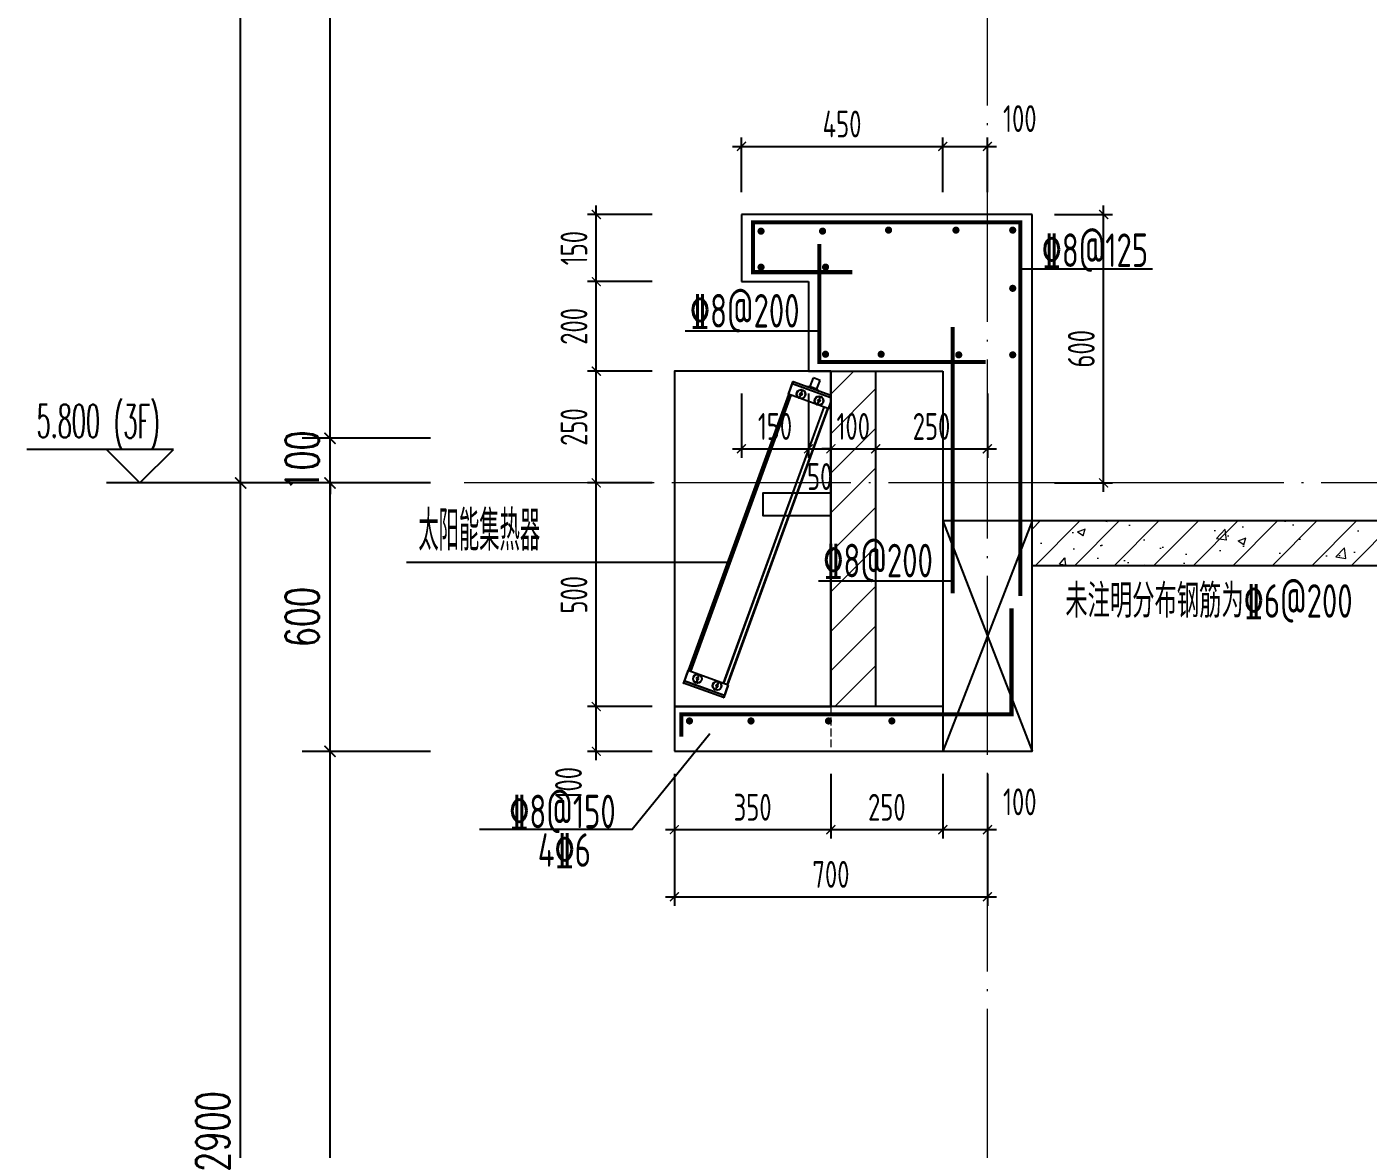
# Model space of a CAD drawing. Extents: x -812054 to 22247, y -644080 to 1003627.
# Drawn here: x -129118 to -126119, y -225357 to -222848 of the extents above; entities that cross this region are included whole.
import ezdxf
from ezdxf.xclip import XClip

# ---------------------------------------------------------------- set-up
doc = ezdxf.new("R2010")
doc.units = 0
doc.header["$LTSCALE"] = 1000
doc.header["$XCLIPFRAME"] = 2
doc.linetypes.add('DASH', pattern=[0.35, 0.25, -0.1])
doc.linetypes.add('DOTE', pattern=[2.42, 2, -0.2, 0.02, -0.2])
doc.layers.get('0').update_dxf_attribs({"linetype": 'CONTINUOUS'})
doc.layers.get('DEFPOINTS').update_dxf_attribs({"linetype": 'CONTINUOUS'})
for name, color, linetype in [('DIM', 2, 'CONTINUOUS'), ('DIM_ELEV', 3, 'CONTINUOUS'), ('DIM_IDEN', 67, 'CONTINUOUS'), ('PUB_DIM', 3, 'CONTINUOUS'), ('PUB_TEXT', 2, 'CONTINUOUS'), ('REIN', 6, 'CONTINUOUS'), ('S-大样-砼线', 7, 'CONTINUOUS'), ('S-引出线', 40, 'CONTINUOUS'), ('TEXT', 2, 'CONTINUOUS'), ('WALL', 5, 'CONTINUOUS'), ('实线层', 7, 'CONTINUOUS')]:
    doc.layers.add(name, color=color, linetype=linetype)
for name, color, linetype, lineweight in [('DOTE', 19, 'DOTE', 9), ('PUB_HATCH', 8, 'CONTINUOUS', 9), ('平面-看线', 45, 'CONTINUOUS', 15)]:
    doc.layers.add(name, color=color, linetype=linetype, lineweight=lineweight)
doc.styles.add('_TCH_DIM', font='SIMPLEX.shx', dxfattribs={"width": 0.7, "bigfont": 'GBCBIG.shx'})
doc.styles.add('_TCH_DIM_T3', font='SIMPLEX', dxfattribs={"width": 0.705882, "bigfont": 'GBCBIG'})
doc.styles.add('DIM_FONT_T3', font='SIMPLEX', dxfattribs={"width": 0.705882, "bigfont": 'GBCBIG'})
doc.styles.add('TSSD_DIMENSION', font='Tssdeng.shx', dxfattribs={"width": 0.7, "bigfont": 'tssdchn.shx'})
doc.styles.add('TSSD_REIN', font='tssdeng.shx', dxfattribs={"width": 0.7, "height": 300, "bigfont": 'tssdchn.shx'})
doc.dimstyles.new('_TCH_ARCH&&25', dxfattribs={"dimtxt": 74.375, "dimasz": 25, "dimexe": 62.5, "dimexo": 75, "dimgap": 25, "dimtad": 1, "dimdec": 0, "dimzin": 0, "dimdsep": 46, "dimtxsty": '_TCH_DIM_T3', "dimblk": 'ARCHTICK', "dimcen": 0.09, "dimclrt": 7, "dimazin": 0, "dimtfac": 1, "dimtdec": 0, "dimtix": 1, "dimtmove": 2, "dimatfit": 3, "dimldrblk": 'ARCHTICK', "dimfxl": 1, "dimtolj": 1, "dimtzin": 0, "dimarcsym": 0})
doc.dimstyles.new('TSSD_20_20', dxfattribs={"dimtxt": 60, "dimasz": 20, "dimexe": 20, "dimexo": 50, "dimgap": 20, "dimtad": 1, "dimdec": 0, "dimzin": 0, "dimdsep": 46, "dimtxsty": 'TSSD_DIMENSION', "dimblk": 'ARCHTICK', "dimblk1": 'ARCHTICK', "dimblk2": 'ARCHTICK', "dimcen": 0, "dimdle": 20, "dimclrt": 7, "dimadec": 0, "dimazin": 0, "dimtfac": 1, "dimtdec": 0, "dimtix": 1, "dimtmove": 2, "dimatfit": 3, "dimfxl": 1, "dimtolj": 1, "dimtzin": 0, "dimarcsym": 0})

# ---------------------------------------------------------------- blocks, each defined once
blk = doc.blocks.new('A$C01192DFB')
at = {"layer": '实线层', "color": 5}
for p, q in [((-245.2, 221), (-235.1, 248.7)), ((-244.8, 220.8), (-234.5, 249)), ((-146.5, 211.5), (-236.8, 244.3)), ((-146.9, 212), (-236.2, 244.4)), ((-235.1, 248.7), (-234.7, 248.5)), ((-145.3, 216.4), (-234.6, 248.9)), ((-145.2, 216.5), (-234.5, 249)), ((-196.4, 238.3), (-189.3, 257.6)), ((-174.3, 252.1), (-189.3, 257.6)), ((-181.3, 232.8), (-174.3, 252.1)), ((-468.5, -396.9), (-243.8, 220.5)), ((-243.5, 220.4), (-468.2, -397)), ((-467.7, -397.2), (-243, 220.2)), ((-240, 219.1), (-464.7, -398.3)), ((-239.5, 218.9), (-464.2, -398.5)), ((-155, 188.2), (-245.2, 221)), ((-219.7, 220.8), (-218.7, 223.5)), ((-217.8, 218.6), (-219.7, 220.8)), ((-219.4, 214.4), (-214.3, 228.2)), ((-218.7, 223.5), (-215.9, 224)), ((-215, 219.1), (-217.8, 218.6)), ((-215.9, 224), (-214, 221.8)), ((-214, 221.8), (-215, 219.1)), ((-196.4, 238.3), (-203, 237.5)), ((-176.7, 228), (-203, 237.5)), ((-196.4, 238.3), (-181.3, 232.8)), ((-181.3, 232.8), (-176.7, 228)), ((-179, 199.7), (-174, 213.5)), ((-155.5, 188.3), (-145.2, 216.5)), ((-155, 188.2), (-144.9, 215.9)), ((-144.9, 215.9), (-145.4, 216)), ((-166, 192.2), (-390.7, -425.2)), ((-165.7, 192), (-390.4, -425.3)), ((-381.9, -428.4), (-157.2, 189)), ((-156.8, 188.8), (-381.5, -428.6)), ((-381.1, -428.7), (-156.4, 188.7)), ((-179.3, 206.1), (-178.4, 208.8)), ((-177.5, 203.9), (-179.3, 206.1)), ((-178.4, 208.8), (-175.5, 209.3)), ((-174.6, 204.4), (-177.5, 203.9)), ((-175.5, 209.3), (-173.7, 207.1)), ((-173.7, 207.1), (-174.6, 204.4)), ((-469.9, -396.4), (-480, -424.1)), ((-469.5, -396.6), (-479.7, -424.8)), ((-388.2, -452.5), (-478.4, -419.7)), ((-379.7, -429.2), (-469.9, -396.4)), ((-379.7, -429.2), (-468, -397.1)), ((-450.2, -412.7), (-451.2, -415.4)), ((-451.2, -415.4), (-449.4, -417.6)), ((-445.9, -408), (-450.9, -421.8)), ((-447.4, -412.2), (-450.2, -412.7)), ((-449.4, -417.6), (-446.5, -417.1)), ((-445.5, -414.4), (-447.4, -412.2)), ((-446.5, -417.1), (-445.5, -414.4)), ((-480, -424.1), (-479.6, -424.3)), ((-390.4, -457.1), (-479.7, -424.6)), ((-390.5, -457.2), (-479.7, -424.8)), ((-388.8, -452.7), (-478.1, -420.2)), ((-406.6, -428.6), (-407.6, -431.3)), ((-407.6, -431.3), (-405.7, -433.5)), ((-402.2, -423.9), (-407.2, -437.7)), ((-403.7, -428.1), (-406.6, -428.6)), ((-405.7, -433.5), (-402.9, -433)), ((-401.9, -430.3), (-403.7, -428.1)), ((-402.9, -433), (-401.9, -430.3)), ((-380.2, -429.1), (-390.5, -457.2)), ((-379.7, -429.2), (-389.8, -456.9)), ((-389.8, -456.9), (-390.3, -456.8))]:
    blk.add_line(p, q, dxfattribs=at)
for points in [[(-236.8, 244.3), (-236.7, 244.4), (-236.5, 244.5), (-236.4, 244.5), (-236.2, 244.4)], [(-146.5, 211.5), (-146.5, 211.6), (-146.6, 211.7), (-146.7, 211.9), (-146.9, 212)], [(-478.4, -419.7), (-478.4, -419.8), (-478.4, -420), (-478.2, -420.1), (-478.1, -420.2)], [(-388.2, -452.5), (-388.3, -452.6), (-388.4, -452.7), (-388.6, -452.7), (-388.8, -452.7)]]:
    blk.add_lwpolyline(points, dxfattribs=at)
blk.add_lwpolyline([(0, 0), (-302.4, 0), (-302.4, -49.7), (0, -49.7)], close=True, dxfattribs=at)
for centre, radius in [((-216.8, 221.3), 10), ((-216.8, 221.3), 9.5), ((-176.5, 206.6), 10), ((-176.5, 206.6), 9.5), ((-448.4, -414.9), 10), ((-448.4, -414.9), 9.5), ((-404.7, -430.8), 10), ((-404.7, -430.8), 9.5)]:
    blk.add_circle(centre, radius, dxfattribs=at)
for centre, start, end in [((-234.7, 248.5), 70, 160), ((-145.4, 216), 340, 70), ((-479.6, -424.3), 160, 250), ((-390.3, -456.8), 250, 340)]:
    blk.add_arc(centre, 0.5, start, end, dxfattribs=at)
blk = doc.blocks.new('_ArchTick')
at = {"color": 0, "linetype": 'ByBlock', "const_width": 0.15}
blk.add_lwpolyline([(-0.5, -0.5), (0.5, 0.5)], dxfattribs=at)
blk = doc.blocks.new('*D2950')
at = {"layer": 'DEFPOINTS', "color": 0, "transparency": 16777216}
for p in [(-127070.2, -223115.5), (-127520.2, -223267.9), (-127070.2, -223267.9)]:
    blk.add_point(p, dxfattribs=at)
at = {"layer": 'DIM', "color": 0, "lineweight": -2, "transparency": 16777216}
for p, q in [((-127540.2, -223115.5), (-127050.2, -223115.5)), ((-127520.2, -223217.9), (-127520.2, -223095.5)), ((-127070.2, -223217.9), (-127070.2, -223095.5))]:
    blk.add_line(p, q, dxfattribs=at)
at = {"layer": 'DIM', "color": 0, "lineweight": -2, "transparency": 16777216, "xscale": 20, "yscale": 20, "zscale": 20, "rotation": 180}
blk.add_blockref('_ArchTick', (-127520.2, -223115.5), dxfattribs=at)
at = {"layer": 'DIM', "color": 0, "lineweight": -2, "transparency": 16777216, "xscale": 20, "yscale": 20, "zscale": 20}
blk.add_blockref('_ArchTick', (-127070.2, -223115.5), dxfattribs=at)
at = {"layer": 'DIM', "color": 7, "transparency": 16777216, "insert": (-127295.2, -223065.5), "char_height": 60, "attachment_point": 5, "style": 'TSSD_DIMENSION'}
blk.add_mtext('\\A1;450', dxfattribs=at)
blk = doc.blocks.new('*D2951')
at = {"layer": 'DEFPOINTS', "color": 0, "transparency": 16777216}
for p in [(-126970.2, -223115.5), (-127070.2, -223267.9), (-126970.2, -223267.9)]:
    blk.add_point(p, dxfattribs=at)
at = {"layer": 'DIM', "color": 0, "lineweight": -2, "transparency": 16777216}
for p, q in [((-127090.2, -223115.5), (-126950.2, -223115.5)), ((-127070.2, -223217.9), (-127070.2, -223095.5)), ((-126970.2, -223217.9), (-126970.2, -223095.5))]:
    blk.add_line(p, q, dxfattribs=at)
at = {"layer": 'DIM', "color": 0, "lineweight": -2, "transparency": 16777216, "xscale": 20, "yscale": 20, "zscale": 20, "rotation": 180}
blk.add_blockref('_ArchTick', (-127070.2, -223115.5), dxfattribs=at)
at = {"layer": 'DIM', "color": 0, "lineweight": -2, "transparency": 16777216, "xscale": 20, "yscale": 20, "zscale": 20}
blk.add_blockref('_ArchTick', (-126970.2, -223115.5), dxfattribs=at)
at = {"layer": 'DIM', "color": 7, "transparency": 16777216, "insert": (-126897.7, -223053.4), "char_height": 60, "attachment_point": 5, "style": 'TSSD_DIMENSION'}
blk.add_mtext('\\A1;100', dxfattribs=at)
blk = doc.blocks.new('*D2952')
at = {"layer": 'DEFPOINTS', "color": 0, "transparency": 16777216}
for p in [(-127520.2, -223617.9), (-127370.2, -223617.9), (-127370.2, -223791.6)]:
    blk.add_point(p, dxfattribs=at)
at = {"layer": 'DIM', "color": 0, "lineweight": -2, "transparency": 16777216}
for p, q in [((-127520.2, -223667.9), (-127520.2, -223811.6)), ((-127370.2, -223667.9), (-127370.2, -223811.6)), ((-127540.2, -223791.6), (-127350.2, -223791.6))]:
    blk.add_line(p, q, dxfattribs=at)
at = {"layer": 'DIM', "color": 0, "lineweight": -2, "transparency": 16777216, "xscale": 20, "yscale": 20, "zscale": 20, "rotation": 180}
blk.add_blockref('_ArchTick', (-127520.2, -223791.6), dxfattribs=at)
at = {"layer": 'DIM', "color": 0, "lineweight": -2, "transparency": 16777216, "xscale": 20, "yscale": 20, "zscale": 20}
blk.add_blockref('_ArchTick', (-127370.2, -223791.6), dxfattribs=at)
at = {"layer": 'DIM', "color": 7, "transparency": 16777216, "insert": (-127445.2, -223741.6), "char_height": 60, "attachment_point": 5, "style": 'TSSD_DIMENSION'}
blk.add_mtext('\\A1;150', dxfattribs=at)
blk = doc.blocks.new('*D2953')
at = {"layer": 'DEFPOINTS', "color": 0, "transparency": 16777216}
for p in [(-127370.2, -223617.9), (-127320.2, -223617.9), (-127320.2, -223791.6)]:
    blk.add_point(p, dxfattribs=at)
at = {"layer": 'DIM', "color": 0, "lineweight": -2, "transparency": 16777216}
for p, q in [((-127370.2, -223667.9), (-127370.2, -223811.6)), ((-127320.2, -223667.9), (-127320.2, -223811.6)), ((-127390.2, -223791.6), (-127300.2, -223791.6))]:
    blk.add_line(p, q, dxfattribs=at)
at = {"layer": 'DIM', "color": 0, "lineweight": -2, "transparency": 16777216, "xscale": 20, "yscale": 20, "zscale": 20, "rotation": 180}
blk.add_blockref('_ArchTick', (-127370.2, -223791.6), dxfattribs=at)
at = {"layer": 'DIM', "color": 0, "lineweight": -2, "transparency": 16777216, "xscale": 20, "yscale": 20, "zscale": 20}
blk.add_blockref('_ArchTick', (-127320.2, -223791.6), dxfattribs=at)
at = {"layer": 'DIM', "color": 7, "transparency": 16777216, "insert": (-127345.2, -223853.6), "char_height": 60, "attachment_point": 5, "style": 'TSSD_DIMENSION'}
blk.add_mtext('\\A1;50', dxfattribs=at)
blk = doc.blocks.new('*D2954')
at = {"layer": 'DEFPOINTS', "color": 0, "transparency": 16777216}
for p in [(-127320.2, -223617.9), (-127220.2, -223617.9), (-127220.2, -223791.6)]:
    blk.add_point(p, dxfattribs=at)
at = {"layer": 'DIM', "color": 0, "lineweight": -2, "transparency": 16777216}
for p, q in [((-127320.2, -223667.9), (-127320.2, -223811.6)), ((-127220.2, -223667.9), (-127220.2, -223811.6)), ((-127320.2, -223791.6), (-127340.2, -223791.6)), ((-127320.2, -223791.6), (-127220.2, -223791.6)), ((-127220.2, -223791.6), (-127200.2, -223791.6))]:
    blk.add_line(p, q, dxfattribs=at)
at = {"layer": 'DIM', "color": 0, "lineweight": -2, "transparency": 16777216, "xscale": 20, "yscale": 20, "zscale": 20}
blk.add_blockref('_ArchTick', (-127320.2, -223791.6), dxfattribs=at)
at = {"layer": 'DIM', "color": 0, "lineweight": -2, "transparency": 16777216, "xscale": 20, "yscale": 20, "zscale": 20, "rotation": 180}
blk.add_blockref('_ArchTick', (-127220.2, -223791.6), dxfattribs=at)
at = {"layer": 'DIM', "color": 7, "transparency": 16777216, "insert": (-127270.2, -223741.6), "char_height": 60, "attachment_point": 5, "style": 'TSSD_DIMENSION'}
blk.add_mtext('\\A1;100', dxfattribs=at)
blk = doc.blocks.new('*D2955')
at = {"layer": 'DEFPOINTS', "color": 0, "transparency": 16777216}
for p in [(-127220.2, -223617.9), (-126970.2, -223617.9), (-126970.2, -223791.6)]:
    blk.add_point(p, dxfattribs=at)
at = {"layer": 'DIM', "color": 0, "lineweight": -2, "transparency": 16777216}
for p, q in [((-127220.2, -223667.9), (-127220.2, -223811.6)), ((-126970.2, -223667.9), (-126970.2, -223811.6)), ((-127240.2, -223791.6), (-126950.2, -223791.6))]:
    blk.add_line(p, q, dxfattribs=at)
at = {"layer": 'DIM', "color": 0, "lineweight": -2, "transparency": 16777216, "xscale": 20, "yscale": 20, "zscale": 20, "rotation": 180}
blk.add_blockref('_ArchTick', (-127220.2, -223791.6), dxfattribs=at)
at = {"layer": 'DIM', "color": 0, "lineweight": -2, "transparency": 16777216, "xscale": 20, "yscale": 20, "zscale": 20}
blk.add_blockref('_ArchTick', (-126970.2, -223791.6), dxfattribs=at)
at = {"layer": 'DIM', "color": 7, "transparency": 16777216, "insert": (-127095.2, -223741.6), "char_height": 60, "attachment_point": 5, "style": 'TSSD_DIMENSION'}
blk.add_mtext('\\A1;250', dxfattribs=at)
blk = doc.blocks.new('*D2968')
at = {"layer": 'DEFPOINTS', "color": 0, "transparency": 16777216}
for p in [(-127670.2, -224467.9), (-126970.1, -224467.9), (-126970.1, -224793)]:
    blk.add_point(p, dxfattribs=at)
at = {"layer": 'DIM', "color": 0, "lineweight": -2, "transparency": 16777216}
for p, q in [((-127670.2, -224517.9), (-127670.2, -224813)), ((-126970.1, -224517.9), (-126970.1, -224813)), ((-127690.2, -224793), (-126950.1, -224793))]:
    blk.add_line(p, q, dxfattribs=at)
at = {"layer": 'DIM', "color": 0, "lineweight": -2, "transparency": 16777216, "xscale": 20, "yscale": 20, "zscale": 20, "rotation": 180}
blk.add_blockref('_ArchTick', (-127670.2, -224793), dxfattribs=at)
at = {"layer": 'DIM', "color": 0, "lineweight": -2, "transparency": 16777216, "xscale": 20, "yscale": 20, "zscale": 20}
blk.add_blockref('_ArchTick', (-126970.1, -224793), dxfattribs=at)
at = {"layer": 'DIM', "color": 7, "transparency": 16777216, "insert": (-127320.1, -224743), "char_height": 60, "attachment_point": 5, "style": 'TSSD_DIMENSION'}
blk.add_mtext('\\A1;700', dxfattribs=at)
blk = doc.blocks.new('*D2969')
at = {"layer": 'DEFPOINTS', "color": 0, "transparency": 16777216}
for p in [(-127670.2, -224467.9), (-127320.2, -224467.9), (-127320.2, -224643)]:
    blk.add_point(p, dxfattribs=at)
at = {"layer": 'DIM', "color": 0, "lineweight": -2, "transparency": 16777216}
for p, q in [((-127670.2, -224517.9), (-127670.2, -224663)), ((-127320.2, -224517.9), (-127320.2, -224663)), ((-127690.2, -224643), (-127300.2, -224643))]:
    blk.add_line(p, q, dxfattribs=at)
at = {"layer": 'DIM', "color": 0, "lineweight": -2, "transparency": 16777216, "xscale": 20, "yscale": 20, "zscale": 20, "rotation": 180}
blk.add_blockref('_ArchTick', (-127670.2, -224643), dxfattribs=at)
at = {"layer": 'DIM', "color": 0, "lineweight": -2, "transparency": 16777216, "xscale": 20, "yscale": 20, "zscale": 20}
blk.add_blockref('_ArchTick', (-127320.2, -224643), dxfattribs=at)
at = {"layer": 'DIM', "color": 7, "transparency": 16777216, "insert": (-127495.2, -224593), "char_height": 60, "attachment_point": 5, "style": 'TSSD_DIMENSION'}
blk.add_mtext('\\A1;350', dxfattribs=at)
blk = doc.blocks.new('*D2970')
at = {"layer": 'DEFPOINTS', "color": 0, "transparency": 16777216}
for p in [(-127320.2, -224467.9), (-127070.1, -224467.9), (-127070.1, -224643)]:
    blk.add_point(p, dxfattribs=at)
at = {"layer": 'DIM', "color": 0, "lineweight": -2, "transparency": 16777216}
for p, q in [((-127320.2, -224517.9), (-127320.2, -224663)), ((-127070.1, -224517.9), (-127070.1, -224663)), ((-127340.2, -224643), (-127050.1, -224643))]:
    blk.add_line(p, q, dxfattribs=at)
at = {"layer": 'DIM', "color": 0, "lineweight": -2, "transparency": 16777216, "xscale": 20, "yscale": 20, "zscale": 20, "rotation": 180}
blk.add_blockref('_ArchTick', (-127320.2, -224643), dxfattribs=at)
at = {"layer": 'DIM', "color": 0, "lineweight": -2, "transparency": 16777216, "xscale": 20, "yscale": 20, "zscale": 20}
blk.add_blockref('_ArchTick', (-127070.1, -224643), dxfattribs=at)
at = {"layer": 'DIM', "color": 7, "transparency": 16777216, "insert": (-127195.1, -224593), "char_height": 60, "attachment_point": 5, "style": 'TSSD_DIMENSION'}
blk.add_mtext('\\A1;250', dxfattribs=at)
blk = doc.blocks.new('*D2971')
at = {"layer": 'DEFPOINTS', "color": 0, "transparency": 16777216}
for p in [(-127070.1, -224467.9), (-126970.1, -224467.9), (-126970.1, -224643)]:
    blk.add_point(p, dxfattribs=at)
at = {"layer": 'DIM', "color": 0, "lineweight": -2, "transparency": 16777216}
for p, q in [((-127070.1, -224517.9), (-127070.1, -224663)), ((-126970.1, -224517.9), (-126970.1, -224663)), ((-127090.1, -224643), (-126950.1, -224643))]:
    blk.add_line(p, q, dxfattribs=at)
at = {"layer": 'DIM', "color": 0, "lineweight": -2, "transparency": 16777216, "xscale": 20, "yscale": 20, "zscale": 20, "rotation": 180}
blk.add_blockref('_ArchTick', (-127070.1, -224643), dxfattribs=at)
at = {"layer": 'DIM', "color": 0, "lineweight": -2, "transparency": 16777216, "xscale": 20, "yscale": 20, "zscale": 20}
blk.add_blockref('_ArchTick', (-126970.1, -224643), dxfattribs=at)
at = {"layer": 'DIM', "color": 7, "transparency": 16777216, "insert": (-126897.7, -224580.8), "char_height": 60, "attachment_point": 5, "style": 'TSSD_DIMENSION'}
blk.add_mtext('\\A1;100', dxfattribs=at)
blk = doc.blocks.new('*D2974')
at = {"layer": 'DEFPOINTS', "color": 0, "transparency": 16777216}
for p in [(-126870.2, -223267.9), (-126710.2, -223267.9), (-126870.2, -223867.9)]:
    blk.add_point(p, dxfattribs=at)
at = {"layer": 'DIM', "color": 0, "lineweight": -2, "transparency": 16777216}
for p, q in [((-126710.2, -223887.9), (-126710.2, -223247.9)), ((-126820.2, -223267.9), (-126690.2, -223267.9)), ((-126820.2, -223867.9), (-126690.2, -223867.9))]:
    blk.add_line(p, q, dxfattribs=at)
at = {"layer": 'DIM', "color": 0, "lineweight": -2, "transparency": 16777216, "xscale": 20, "yscale": 20, "zscale": 20}
for p, rotation in [((-126710.2, -223267.9), 90), ((-126710.2, -223867.9), 270)]:
    blk.add_blockref('_ArchTick', p, dxfattribs=dict(at, rotation=rotation))
at = {"layer": 'DIM', "color": 7, "transparency": 16777216, "insert": (-126760.2, -223567.9), "char_height": 60, "attachment_point": 5, "rotation": 90, "style": 'TSSD_DIMENSION'}
blk.add_mtext('\\A1;600', dxfattribs=at)
blk = doc.blocks.new('*D2975')
at = {"layer": 'DEFPOINTS', "color": 0, "transparency": 16777216}
for p in [(-127844.8, -223267.9), (-127670.2, -223267.9), (-127670.2, -223417.9)]:
    blk.add_point(p, dxfattribs=at)
at = {"layer": 'DIM', "color": 0, "lineweight": -2, "transparency": 16777216}
for p, q in [((-127844.8, -223437.9), (-127844.8, -223247.9)), ((-127720.2, -223267.9), (-127864.8, -223267.9)), ((-127720.2, -223417.9), (-127864.8, -223417.9))]:
    blk.add_line(p, q, dxfattribs=at)
at = {"layer": 'DIM', "color": 0, "lineweight": -2, "transparency": 16777216, "xscale": 20, "yscale": 20, "zscale": 20}
for p, rotation in [((-127844.8, -223267.9), 90), ((-127844.8, -223417.9), 270)]:
    blk.add_blockref('_ArchTick', p, dxfattribs=dict(at, rotation=rotation))
at = {"layer": 'DIM', "color": 7, "transparency": 16777216, "insert": (-127894.8, -223342.9), "char_height": 60, "attachment_point": 5, "rotation": 90, "style": 'TSSD_DIMENSION'}
blk.add_mtext('\\A1;150', dxfattribs=at)
blk = doc.blocks.new('*D2976')
at = {"layer": 'DEFPOINTS', "color": 0, "transparency": 16777216}
for p in [(-127844.8, -223417.9), (-127670.2, -223417.9), (-127670.2, -223617.9)]:
    blk.add_point(p, dxfattribs=at)
at = {"layer": 'DIM', "color": 0, "lineweight": -2, "transparency": 16777216}
for p, q in [((-127844.8, -223637.9), (-127844.8, -223397.9)), ((-127720.2, -223417.9), (-127864.8, -223417.9)), ((-127720.2, -223617.9), (-127864.8, -223617.9))]:
    blk.add_line(p, q, dxfattribs=at)
at = {"layer": 'DIM', "color": 0, "lineweight": -2, "transparency": 16777216, "xscale": 20, "yscale": 20, "zscale": 20}
for p, rotation in [((-127844.8, -223417.9), 90), ((-127844.8, -223617.9), 270)]:
    blk.add_blockref('_ArchTick', p, dxfattribs=dict(at, rotation=rotation))
at = {"layer": 'DIM', "color": 7, "transparency": 16777216, "insert": (-127894.8, -223517.9), "char_height": 60, "attachment_point": 5, "rotation": 90, "style": 'TSSD_DIMENSION'}
blk.add_mtext('\\A1;200', dxfattribs=at)
blk = doc.blocks.new('*D2977')
at = {"layer": 'DEFPOINTS', "color": 0, "transparency": 16777216}
for p in [(-127844.8, -223617.9), (-127670.2, -223617.9), (-127670.2, -223867.9)]:
    blk.add_point(p, dxfattribs=at)
at = {"layer": 'DIM', "color": 0, "lineweight": -2, "transparency": 16777216}
for p, q in [((-127720.2, -223617.9), (-127864.8, -223617.9)), ((-127844.8, -223887.9), (-127844.8, -223597.9)), ((-127720.2, -223867.9), (-127864.8, -223867.9))]:
    blk.add_line(p, q, dxfattribs=at)
at = {"layer": 'DIM', "color": 0, "lineweight": -2, "transparency": 16777216, "xscale": 20, "yscale": 20, "zscale": 20}
for p, rotation in [((-127844.8, -223617.9), 90), ((-127844.8, -223867.9), 270)]:
    blk.add_blockref('_ArchTick', p, dxfattribs=dict(at, rotation=rotation))
at = {"layer": 'DIM', "color": 7, "transparency": 16777216, "insert": (-127894.8, -223742.9), "char_height": 60, "attachment_point": 5, "rotation": 90, "style": 'TSSD_DIMENSION'}
blk.add_mtext('\\A1;250', dxfattribs=at)
blk = doc.blocks.new('*D2978')
at = {"layer": 'DEFPOINTS', "color": 0, "transparency": 16777216}
for p in [(-127844.8, -223867.9), (-127670.2, -223867.9), (-127670.2, -224367.9)]:
    blk.add_point(p, dxfattribs=at)
at = {"layer": 'DIM', "color": 0, "lineweight": -2, "transparency": 16777216}
for p, q in [((-127844.8, -224387.9), (-127844.8, -223847.9)), ((-127720.2, -223867.9), (-127864.8, -223867.9)), ((-127720.2, -224367.9), (-127864.8, -224367.9))]:
    blk.add_line(p, q, dxfattribs=at)
at = {"layer": 'DIM', "color": 0, "lineweight": -2, "transparency": 16777216, "xscale": 20, "yscale": 20, "zscale": 20}
for p, rotation in [((-127844.8, -223867.9), 90), ((-127844.8, -224367.9), 270)]:
    blk.add_blockref('_ArchTick', p, dxfattribs=dict(at, rotation=rotation))
at = {"layer": 'DIM', "color": 7, "transparency": 16777216, "insert": (-127894.8, -224117.9), "char_height": 60, "attachment_point": 5, "rotation": 90, "style": 'TSSD_DIMENSION'}
blk.add_mtext('\\A1;500', dxfattribs=at)
blk = doc.blocks.new('*D2979')
at = {"layer": 'DEFPOINTS', "color": 0, "transparency": 16777216}
for p in [(-127844.8, -224367.9), (-127670.2, -224367.9), (-127670.2, -224467.9)]:
    blk.add_point(p, dxfattribs=at)
at = {"layer": 'DIM', "color": 0, "lineweight": -2, "transparency": 16777216}
for p, q in [((-127720.2, -224367.9), (-127864.8, -224367.9)), ((-127844.8, -224487.9), (-127844.8, -224347.9)), ((-127720.2, -224467.9), (-127864.8, -224467.9))]:
    blk.add_line(p, q, dxfattribs=at)
at = {"layer": 'DIM', "color": 0, "lineweight": -2, "transparency": 16777216, "xscale": 20, "yscale": 20, "zscale": 20}
for p, rotation in [((-127844.8, -224367.9), 90), ((-127844.8, -224467.9), 270)]:
    blk.add_blockref('_ArchTick', p, dxfattribs=dict(at, rotation=rotation))
at = {"layer": 'DIM', "color": 7, "transparency": 16777216, "insert": (-127907, -224540.3), "char_height": 60, "attachment_point": 5, "rotation": 90, "style": 'TSSD_DIMENSION'}
blk.add_mtext('\\A1;100', dxfattribs=at)
blk = doc.blocks.new('*D3006')
at = {"layer": 'DEFPOINTS', "color": 0, "transparency": 16777216}
for p in [(-128440.3, -224467.9), (-128140.3, -224467.9), (-128140.3, -226667.9)]:
    blk.add_point(p, dxfattribs=at)
at = {"layer": 'PUB_DIM', "color": 0, "lineweight": -2, "transparency": 16777216}
for p, q in [((-128215.3, -224467.9), (-128502.8, -224467.9)), ((-128440.3, -226667.9), (-128440.3, -224467.9)), ((-128215.3, -226667.9), (-128502.8, -226667.9))]:
    blk.add_line(p, q, dxfattribs=at)
at = {"layer": 'PUB_DIM', "color": 0, "lineweight": -2, "transparency": 16777216, "xscale": 25, "yscale": 25, "zscale": 25}
for p, rotation in [((-128440.3, -224467.9), 90), ((-128440.3, -226667.9), 270)]:
    blk.add_blockref('_ArchTick', p, dxfattribs=dict(at, rotation=rotation))
at = {"layer": 'PUB_DIM', "color": 7, "transparency": 16777216, "insert": (-128502.5, -225567.9), "char_height": 74.38, "attachment_point": 5, "rotation": 90, "style": '_TCH_DIM_T3'}
blk.add_mtext('\\A1;2200', dxfattribs=at)
blk = doc.blocks.new('*D3007')
at = {"layer": 'DEFPOINTS', "color": 0, "transparency": 16777216}
for p in [(-128440.3, -223867.9), (-128140.3, -223867.9), (-128140.3, -224467.9)]:
    blk.add_point(p, dxfattribs=at)
at = {"layer": 'PUB_DIM', "color": 0, "lineweight": -2, "transparency": 16777216}
for p, q in [((-128215.3, -223867.9), (-128502.8, -223867.9)), ((-128440.3, -224467.9), (-128440.3, -223867.9)), ((-128215.3, -224467.9), (-128502.8, -224467.9))]:
    blk.add_line(p, q, dxfattribs=at)
at = {"layer": 'PUB_DIM', "color": 0, "lineweight": -2, "transparency": 16777216, "xscale": 25, "yscale": 25, "zscale": 25}
for p, rotation in [((-128440.3, -223867.9), 90), ((-128440.3, -224467.9), 270)]:
    blk.add_blockref('_ArchTick', p, dxfattribs=dict(at, rotation=rotation))
at = {"layer": 'PUB_DIM', "color": 7, "transparency": 16777216, "insert": (-128502.5, -224167.9), "char_height": 74.38, "attachment_point": 5, "rotation": 90, "style": '_TCH_DIM_T3'}
blk.add_mtext('\\A1;600', dxfattribs=at)
blk = doc.blocks.new('*D3008')
at = {"layer": 'DEFPOINTS', "color": 0, "transparency": 16777216}
for p in [(-128440.3, -223767.9), (-128140.3, -223767.9), (-128140.3, -223867.9)]:
    blk.add_point(p, dxfattribs=at)
at = {"layer": 'PUB_DIM', "color": 0, "lineweight": -2, "transparency": 16777216}
for p, q in [((-128440.3, -223767.9), (-128440.3, -223742.9)), ((-128215.3, -223767.9), (-128502.8, -223767.9)), ((-128440.3, -223867.9), (-128440.3, -223767.9)), ((-128215.3, -223867.9), (-128502.8, -223867.9)), ((-128440.3, -223867.9), (-128440.3, -223892.9))]:
    blk.add_line(p, q, dxfattribs=at)
at = {"layer": 'PUB_DIM', "color": 0, "lineweight": -2, "transparency": 16777216, "xscale": 25, "yscale": 25, "zscale": 25}
for p, rotation in [((-128440.3, -223767.9), 270), ((-128440.3, -223867.9), 90)]:
    blk.add_blockref('_ArchTick', p, dxfattribs=dict(at, rotation=rotation))
at = {"layer": 'PUB_DIM', "color": 7, "transparency": 16777216, "insert": (-128502.5, -223817.9), "char_height": 74.38, "attachment_point": 5, "rotation": 90, "style": '_TCH_DIM_T3'}
blk.add_mtext('\\A1;100', dxfattribs=at)
blk = doc.blocks.new('*D3009')
at = {"layer": 'DEFPOINTS', "color": 0, "transparency": 16777216}
for p in [(-128440.3, -221567.9), (-128140.3, -221567.9), (-128140.3, -223767.9)]:
    blk.add_point(p, dxfattribs=at)
at = {"layer": 'PUB_DIM', "color": 0, "lineweight": -2, "transparency": 16777216}
for p, q in [((-128215.3, -221567.9), (-128502.8, -221567.9)), ((-128440.3, -223767.9), (-128440.3, -221567.9)), ((-128215.3, -223767.9), (-128502.8, -223767.9))]:
    blk.add_line(p, q, dxfattribs=at)
at = {"layer": 'PUB_DIM', "color": 0, "lineweight": -2, "transparency": 16777216, "xscale": 25, "yscale": 25, "zscale": 25}
for p, rotation in [((-128440.3, -221567.9), 90), ((-128440.3, -223767.9), 270)]:
    blk.add_blockref('_ArchTick', p, dxfattribs=dict(at, rotation=rotation))
at = {"layer": 'PUB_DIM', "color": 7, "transparency": 16777216, "insert": (-128502.5, -222667.9), "char_height": 74.38, "attachment_point": 5, "rotation": 90, "style": '_TCH_DIM_T3'}
blk.add_mtext('\\A1;2200', dxfattribs=at)
blk = doc.blocks.new('*D3021')
at = {"layer": 'DEFPOINTS', "color": 0, "transparency": 16777216}
for p in [(-128640.3, -223867.9), (-128140.3, -223867.9), (-128140.3, -226767.9)]:
    blk.add_point(p, dxfattribs=at)
at = {"layer": 'PUB_DIM', "color": 0, "lineweight": -2, "transparency": 16777216}
for p, q in [((-128215.3, -223867.9), (-128702.8, -223867.9)), ((-128640.3, -226767.9), (-128640.3, -223867.9)), ((-128215.3, -226767.9), (-128702.8, -226767.9))]:
    blk.add_line(p, q, dxfattribs=at)
at = {"layer": 'PUB_DIM', "color": 0, "lineweight": -2, "transparency": 16777216, "xscale": 25, "yscale": 25, "zscale": 25}
for p, rotation in [((-128640.3, -223867.9), 90), ((-128640.3, -226767.9), 270)]:
    blk.add_blockref('_ArchTick', p, dxfattribs=dict(at, rotation=rotation))
at = {"layer": 'PUB_DIM', "color": 7, "transparency": 16777216, "insert": (-128702.5, -225317.9), "char_height": 74.38, "attachment_point": 5, "rotation": 90, "style": '_TCH_DIM_T3'}
blk.add_mtext('\\A1;2900', dxfattribs=at)
blk = doc.blocks.new('*D3022')
at = {"layer": 'DEFPOINTS', "color": 0, "transparency": 16777216}
for p in [(-128640.3, -220967.9), (-128140.3, -220967.9), (-128140.3, -223867.9)]:
    blk.add_point(p, dxfattribs=at)
at = {"layer": 'PUB_DIM', "color": 0, "lineweight": -2, "transparency": 16777216}
for p, q in [((-128215.3, -220967.9), (-128702.8, -220967.9)), ((-128640.3, -223867.9), (-128640.3, -220967.9)), ((-128215.3, -223867.9), (-128702.8, -223867.9))]:
    blk.add_line(p, q, dxfattribs=at)
at = {"layer": 'PUB_DIM', "color": 0, "lineweight": -2, "transparency": 16777216, "xscale": 25, "yscale": 25, "zscale": 25}
for p, rotation in [((-128640.3, -220967.9), 90), ((-128640.3, -223867.9), 270)]:
    blk.add_blockref('_ArchTick', p, dxfattribs=dict(at, rotation=rotation))
at = {"layer": 'PUB_DIM', "color": 7, "transparency": 16777216, "insert": (-128702.5, -222417.9), "char_height": 74.38, "attachment_point": 5, "rotation": 90, "style": '_TCH_DIM_T3'}
blk.add_mtext('\\A1;2900', dxfattribs=at)
blk = doc.blocks.new('20210809.02271152')
at = {"layer": 'REIN', "const_width": 9}
for points in [[(87988.1, 67904.5), (87766, 67904.5), (87766, 68015.8), (88363.7, 68015.8), (88363.7, 67180.8)], [(87914.3, 67967.4), (87914.3, 67703.8), (88286.6, 67703.8)], [(88212.6, 67186.4), (88212.6, 67782.3)], [(87606.1, 66865.9), (87606.1, 66916.3), (88344.3, 66916.3), (88344.3, 67153.2)]]:
    blk.add_lwpolyline(points, dxfattribs=at)
at = {"layer": 'REIN', "const_width": 8}
for points in [[(87780.2, 67996.2, 1), (87788.2, 67996.2, 1)], [(87917.7, 67996.2, 1), (87925.7, 67996.2, 1)], [(88065.3, 67998.5, 1), (88073.3, 67998.5, 1)], [(88216.1, 67998.5, 1), (88224.1, 67998.5, 1)], [(88343, 67998.5, 1), (88351, 67998.5, 1)], [(87780.2, 67915.8, 1), (87788.2, 67915.8, 1)], [(87924.4, 67915.8, 1), (87932.4, 67915.8, 1)], [(88343, 67868.4, 1), (88351, 67868.4, 1)], [(87924.4, 67721, 1), (87932.4, 67721, 1)], [(88048.7, 67721, 1), (88056.7, 67721, 1)], [(88222.3, 67719.6, 1), (88230.3, 67719.6, 1)], [(88343, 67719.6, 1), (88351, 67719.6, 1)], [(87620.1, 66901.2, 1), (87628.1, 66901.2, 1)], [(87757.7, 66901.2, 1), (87765.7, 66901.2, 1)], [(87931.1, 66901.2, 1), (87939.1, 66901.2, 1)], [(88072.8, 66901.2, 1), (88080.8, 66901.2, 1)]]:
    blk.add_lwpolyline(points, format="xyb", close=True, dxfattribs=at)
at = {"layer": 'S-引出线'}
for p, q in [((88359.7, 67912), (88659.8, 67912)), ((87614.2, 67773.1), (87914.3, 67773.1)), ((87912.5, 67214.7), (88212.6, 67214.7))]:
    blk.add_line(p, q, dxfattribs=at)
blk.add_lwpolyline([(87669.8, 66872.1), (87496.1, 66658.7), (87154.5, 66658.7)], dxfattribs=at)
at = {"layer": 'TEXT', "style": 'TSSD_REIN', "width": 0.7}
for s, p in [('%%1328@125', (88411.8, 67916.1)), ('%%1328@200', (87625.2, 67780.7)), ('%%1328@200', (87923.4, 67222.3)), ('未注明分布钢筋为%%1326@200', (88464.6, 67132)), ('%%1328@150', (87221.1, 66661.3)), ('4%%1326', (87284.9, 66575.2))]:
    blk.add_text(s, height=75, rotation=0, dxfattribs=at).set_placement(p)
blk = doc.blocks.new('20210902.15310664')
at = {"layer": 'DOTE', "color": 1, "linetype": 'DOTE', "ltscale": 0.2}
for p, q in [((85057.8, -133245.9), (85057.8, -113645.9)), ((87656.3, -126345.9), (83887.6, -126345.9))]:
    blk.add_line(p, q, dxfattribs=at)

msp = doc.modelspace()

# ---------------------------------------------------------------- hatches: boundary and pattern name
at = {"layer": 'PUB_HATCH'}
h = msp.add_hatch(dxfattribs=at)
h.set_pattern_fill('普通砖', color=256, scale=25, style=0)
h.set_pattern_definition([(45, (-700045.335, -61179.99), (-44.1941915, 44.1941915), [])])
h.paths.add_polyline_path([(-127320.15, -223617.86), (-127320.15, -224367.86), (-127220.15, -224367.86), (-127220.15, -223617.86)])
h = msp.add_hatch(dxfattribs=at)
h.set_pattern_fill('钢筋混凝土', color=256, scale=25, style=0)
h.set_pattern_definition([(45, (-700045.335, -61224.87), (-44.194174, 44.194174), []), (50, (-700045.33, -61224.87), (179.315046, -15.688034), [18.75, -206.25]), (355, (-700045.33, -61224.87), (-34.687833, 188.048033), [15, -165]), (100.4514, (-700030.4, -61226.18), (144.627345, 172.359886), [15.93505, -175.28553]), (46.1842, (-700045.33, -61174.87), (266.81026, -41.37975), [28.125, -309.375]), (96.6356, (-700023.1, -61178.32), (233.66568, 243.52947), [23.90257, -262.92825]), (351.1842, (-700045.33, -61174.87), (233.66549, 243.52965), [22.5, -247.5]), (21, (-700020.33, -61187.37), (149.226763, -100.654723), [18.75, -206.25]), (326, (-700020.33, -61187.37), (60.828833, 181.28751), [15, -165]), (71.4514, (-700007.9, -61195.76), (210.055657, 80.632624), [15.93505, -175.28553]), (37.5, (-700045.335, -61224.87), (3.039964, 83.2234635), [0, -163, 0, -167.5, 0, -165.625]), (7.5, (-700045.335, -61224.87), (65.767384, 98.602928), [0, -95.5, 0, -159.25, 0, -63.125]), (327.5, (-700101.085, -61224.87), (133.455609, -5.638718), [0, -62.5, 0, -195, 0, -258.75]), (317.5, (-700126.08, -61224.87), (145.796542, 25.026246), [0, -81.25, 0, -129.5, 0, -183.75])])
h.paths.add_polyline_path([(-126870.15, -223952.9), (-126870.15, -224052.9), (-124371.63, -224052.9), (-124371.63, -223952.9)])

# ---------------------------------------------------------------- linework, layer by layer
at = {"layer": 'DIM_ELEV', "color": 1}
for p, q in [((-128790.35, -223792.9), (-129118.35, -223792.9)), ((-128865.35, -223867.9), (-128940.35, -223792.9)), ((-128865.35, -223867.9), (-128790.35, -223792.9)), ((-128440.35, -223867.9), (-128940.35, -223867.9))]:
    msp.add_line(p, q, dxfattribs=at)
at = {"layer": 'DIM_IDEN'}
for p, q in [((-127731.63, -224045.41), (-128269.07, -224045.41)), ((-127550.55, -224045.41), (-127731.63, -224045.41))]:
    msp.add_line(p, q, dxfattribs=at)
at = {"layer": 'S-大样-砼线'}
for p, q in [((-127070.15, -223952.86), (-126870.15, -224467.86)), ((-126870.15, -223952.86), (-127070.15, -224467.86))]:
    msp.add_line(p, q, dxfattribs=at)
msp.add_lwpolyline([(-126870.15, -223952.86), (-127070.15, -223952.86), (-127070.15, -224467.86), (-126870.15, -224467.86)], close=True, dxfattribs=at)
at = {"layer": 'WALL'}
for p, q in [((-126870.15, -223267.86), (-127520.15, -223267.86)), ((-127520.15, -223267.86), (-127520.15, -223417.86)), ((-126870.15, -223952.9), (-126870.15, -223267.86)), ((-127520.15, -223417.86), (-127370.15, -223417.86)), ((-127370.15, -223417.86), (-127370.15, -223617.86)), ((-127370.15, -223617.86), (-127070.15, -223617.86)), ((-127320.15, -223617.86), (-127320.15, -224367.86)), ((-127220.15, -223617.86), (-127220.15, -224367.86)), ((-127070.15, -223617.86), (-127070.15, -224367.86)), ((-124371.63, -223952.9), (-126870.15, -223952.9)), ((-124371.63, -224052.9), (-126870.15, -224052.9)), ((-126870.15, -224467.86), (-126870.15, -224052.9)), ((-127070.15, -224367.86), (-127670.15, -224367.86)), ((-127670.15, -224367.86), (-127670.15, -224467.8)), ((-127670.15, -224467.8), (-126870.15, -224467.86))]:
    msp.add_line(p, q, dxfattribs=at)
at = {"layer": '平面-看线', "color": 6, "linetype": 'DASH', "ltscale": 0.07}
msp.add_line((-127320.15, -224367.9), (-127320.15, -224467.89), dxfattribs=at)

# ---------------------------------------------------------------- block references
ref = msp.add_blockref('A$C01192DFB', (-127170.15, -223890.65))
XClip(ref).set_block_clipping_path([(-499.9999972109, -477.2523620249), (-149.9999999827, 272.7850539306)])
at = {"layer": 'DOTE'}
msp.add_blockref('20210902.15310664', (-212027.92, -97522.01), dxfattribs=at)
at = {"layer": 'REIN'}
msp.add_blockref('20210809.02271152', (-215260.58, -291301.22), dxfattribs=at)

# ---------------------------------------------------------------- texts
at = {"layer": 'PUB_TEXT', "color": 1, "style": '_TCH_DIM', "width": 0.494118}
for s, p in [('(3F)', (-128924.3, -223767.88)), ('5.800', (-129096.45, -223766.65))]:
    msp.add_text(s, height=74.375, dxfattribs=at).set_placement(p)
at = {"layer": 'PUB_TEXT', "style": 'DIM_FONT_T3', "width": 0.705882}
msp.add_text('太阳能集热器', height=89.362, dxfattribs=at).set_placement((-128242.82, -224019.16))

# ---------------------------------------------------------------- dimensions: what is measured, and where the dimension line sits
at = {"layer": 'DIM'}
for p1, p2, distance, picture, middle in [((-127520.15, -223267.86), (-127070.15, -223267.86), 152.32, '*D2950', (-127295.15, -223065.54)), ((-127670.15, -223417.86), (-127670.15, -223267.86), 174.61, '*D2975', (-127894.76, -223342.86)), ((-126870.15, -223867.9), (-126870.15, -223267.86), -160, '*D2974', (-126760.15, -223567.88)), ((-127670.15, -223617.86), (-127670.15, -223417.86), 174.61, '*D2976', (-127894.76, -223517.86)), ((-127670.15, -223867.9), (-127670.15, -223617.86), 174.61, '*D2977', (-127894.76, -223742.88)), ((-127520.15, -223617.9), (-127370.15, -223617.9), -173.71, '*D2952', (-127445.15, -223741.61)), ((-127320.15, -223617.9), (-127220.15, -223617.9), -173.71, '*D2954', (-127270.15, -223741.61)), ((-127220.15, -223617.9), (-126970.15, -223617.9), -173.71, '*D2955', (-127095.15, -223741.61)), ((-127670.15, -224367.9), (-127670.15, -223867.9), 174.61, '*D2978', (-127894.76, -224117.9)), ((-127670.15, -224467.9), (-126970.12, -224467.9), -325.06, '*D2968', (-127320.14, -224742.96)), ((-127670.15, -224467.9), (-127320.15, -224467.9), -175.06, '*D2969', (-127495.15, -224592.96)), ((-127320.15, -224467.9), (-127070.12, -224467.9), -175.06, '*D2970', (-127195.14, -224592.96))]:
    dim = msp.add_aligned_dim(p1=p1, p2=p2, distance=distance, dimstyle='TSSD_20_20', dxfattribs=at)
    dim.commit()
    dim.dimension.update_dxf_attribs({"geometry": picture, "text_midpoint": middle})
for base, p1, p2, angle, picture, middle in [((-126970.15, -223115.54), (-127070.15, -223267.86), (-126970.15, -223267.86), 360, '*D2951', (-126897.74, -223053.35)), ((-127320.15, -223791.61), (-127370.15, -223617.9), (-127320.15, -223617.9), 360, '*D2953', (-127345.15, -223853.59)), ((-127844.76, -224367.9), (-127670.15, -224467.9), (-127670.15, -224367.9), 90, '*D2979', (-127906.95, -224540.32)), ((-126970.12, -224642.96), (-127070.12, -224467.9), (-126970.12, -224467.9), 0, '*D2971', (-126897.71, -224580.77))]:
    dim = msp.add_linear_dim(base=base, p1=p1, p2=p2, angle=angle, dimstyle='TSSD_20_20', dxfattribs=at)
    dim.commit()
    dim.dimension.update_dxf_attribs({"geometry": picture, "text_midpoint": middle, "dimtype": 161})
at = {"layer": 'PUB_DIM'}
for p1, p2, distance, picture, middle in [((-128140.35, -223867.9), (-128140.35, -220967.9), 500, '*D3022', (-128702.54, -222417.9)), ((-128140.35, -223767.9), (-128140.35, -221567.9), 300, '*D3009', (-128502.54, -222667.9)), ((-128140.35, -223867.9), (-128140.35, -223767.9), 300, '*D3008', (-128502.54, -223817.9)), ((-128140.35, -226767.9), (-128140.35, -223867.9), 500, '*D3021', (-128702.54, -225317.9)), ((-128140.35, -224467.9), (-128140.35, -223867.9), 300, '*D3007', (-128502.54, -224167.9)), ((-128140.35, -226667.9), (-128140.35, -224467.9), 300, '*D3006', (-128502.54, -225567.9))]:
    dim = msp.add_aligned_dim(p1=p1, p2=p2, distance=distance, dimstyle='_TCH_ARCH&&25', dxfattribs=at)
    dim.commit()
    dim.dimension.update_dxf_attribs({"geometry": picture, "text_midpoint": middle})

doc.saveas('drawing.dxf')
